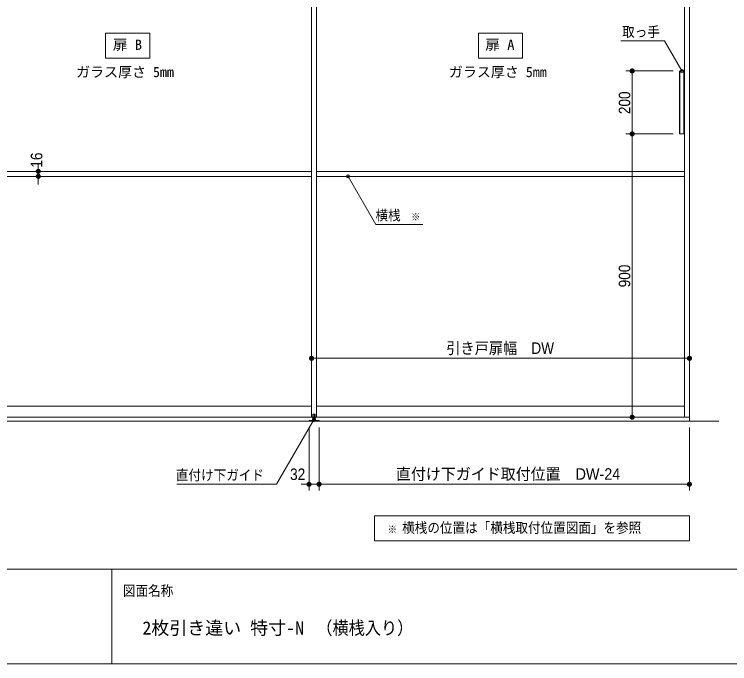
# Model space of a CAD drawing. Units: millimetres, scale not verified. Extents: x -6062 to 6062, y -3045 to 3045.
# Drawn here: x -4248 to -1976, y -2770 to -707 of the extents above; entities that cross this region are included whole.
import ezdxf
from ezdxf.enums import TextEntityAlignment as Align

# ---------------------------------------------------------------- set-up
doc = ezdxf.new("R2010")
doc.units = ezdxf.units.MM
doc.header["$LTSCALE"] = 20
for name, color, linetype, lineweight in [('0-0_2寸法-3', 7, 'Continuous', 9), ('0-1_3一般', 7, 'Continuous', 9), ('0-2_1図面枠', 7, 'Continuous', 9), ('0-3_2寸法-1', 7, 'Continuous', 9), ('0-4_0', 7, 'Continuous', 9), ('0-5_2寸法-2', 7, 'Continuous', 9)]:
    doc.layers.add(name, color=color, linetype=linetype, lineweight=lineweight)
doc.styles.add('ＭＳ ゴシック', font='')
doc.styles.add('ＭＳ Ｐゴシック', font='')
doc.styles.get('ＭＳ ゴシック').set_extended_font_data('MS Gothic')
doc.styles.get('ＭＳ Ｐゴシック').set_extended_font_data('MS PGothic')

# ---------------------------------------------------------------- blocks, each defined once
blk = doc.blocks.new('_Dot')
at = {"layer": '0-4_0'}
for p, q in [((-10, 0), (-20, 0)), ((9.78, 2), (-9.78, 2)), ((7.99, 6), (-7.99, 6)), ((9.16, -3.98), (-9.16, -3.98)), ((6, -7.98), (-6, -7.98))]:
    blk.add_line(p, q, dxfattribs=at)
for points in [[(10, 0), (9.92, 1.25), (9.69, 2.49), (9.3, 3.68), (8.76, 4.82), (8.09, 5.88), (7.29, 6.85), (6.37, 7.71), (5.36, 8.44), (4.26, 9.05), (3.09, 9.51), (1.87, 9.82), (0.63, 9.98), (-0.63, 9.98), (-1.87, 9.82), (-3.09, 9.51), (-4.26, 9.05), (-5.36, 8.44), (-6.37, 7.71), (-7.29, 6.85), (-8.09, 5.88), (-8.76, 4.82), (-9.3, 3.68), (-9.69, 2.49), (-9.92, 1.25), (-10, 0), (0, 0)], [(-10, 0), (-9.92, -1.25), (-9.69, -2.49), (-9.3, -3.68), (-8.76, -4.82), (-8.09, -5.88), (-7.29, -6.85), (-6.37, -7.71), (-5.36, -8.44), (-4.26, -9.05), (-3.09, -9.51), (-1.87, -9.82), (-0.63, -9.98), (0.63, -9.98), (1.87, -9.82), (3.09, -9.51), (4.26, -9.05), (5.36, -8.44), (6.37, -7.71), (7.29, -6.85), (8.09, -5.88), (8.76, -4.82), (9.3, -3.68), (9.69, -2.49), (9.92, -1.25), (10, 0), (0, 0)]]:
    blk.add_lwpolyline(points, close=True, dxfattribs=at)
blk = doc.blocks.new('グループ-71')
at = {"layer": '0-1_3一般'}
for p, q in [((-6320, 7000), (-6320, -40000)), ((-55696.5, -40000), (-4456.5, -40000))]:
    blk.add_line(p, q, dxfattribs=at)
blk = doc.blocks.new('グループ-72')
at = {"layer": '0-1_3一般'}
for p, q in [((-30320, 6100), (-30320, -39740)), ((-30000, 6100), (-30000, -39740)), ((-30000, -39740), (-30000, 6100)), ((-6640, 6100), (-6640, -39740)), ((-6320, 6100), (-6320, -39740)), ((-6958, -17740), (-6958, -21740)), ((-6918, -21740), (-6918, -17740)), ((-6678, -21740), (-6678, -17740)), ((-30320, -24120), (-53680, -24120)), ((-30320, -24440), (-53680, -24440)), ((-6640, -24120), (-30000, -24120)), ((-6640, -24440), (-30000, -24440)), ((-53680, -39040), (-30320, -39040)), ((-30000, -39040), (-6640, -39040)), ((-30160, -40027.8), (-30160, -39520)), ((-30000, -39740), (-54000, -39740)), ((-30480, -39942), (-30060, -39942)), ((-6320, -39740), (-30320, -39740)), ((-30260, -39862), (-30200, -39862)), ((-30260, -39922), (-30260, -39862)), ((-30060, -39922), (-30260, -39922)), ((-30235, -39560), (-30235, -39800)), ((-30235, -39800), (-30085, -39800)), ((-30234, -39800), (-30234, -39862)), ((-30086, -39800), (-30234, -39800)), ((-30095, -39550), (-30225, -39550)), ((-30200, -39862), (-30120, -39862)), ((-30120, -39862), (-30060, -39862)), ((-30086, -39800), (-30086, -39862)), ((-30085, -39800), (-30085, -39560)), ((-30060, -39922), (-30060, -39862)), ((-30060, -39942), (-30060, -39922))]:
    blk.add_line(p, q, dxfattribs=at)
for points in [[(-30320, -39740), (-30320, 6100), (-6320, 6100)], [(-6958, -21740), (-6638, -21740), (-6638, -17740)], [(-29840, -40000), (-30480, -40000), (-30480, -39942)], [(-30060, -39922), (-30260, -39922), (-30260, -39942)], [(-30060, -39942), (-29840, -39942), (-29840, -40000)]]:
    blk.add_lwpolyline(points, dxfattribs=at)
for centre, start, end in [((-30225, -39560), 90, 180), ((-30095, -39560), 0, 90)]:
    blk.add_arc(centre, 10, start, end, dxfattribs=at)
blk = doc.blocks.new('グループ-73')
at = {"layer": '0-1_3一般'}
for name in ['グループ-71', 'グループ-72']:
    blk.add_blockref(name, (0, 0), dxfattribs=at)
blk = doc.blocks.new('グループ-82')
at = {"layer": '0-2_1図面枠'}
for p, q in [((-80000, -49400), (80000, -49400)), ((-43000, -49400), (-43000, -55400))]:
    blk.add_line(p, q, dxfattribs=at)
blk.add_lwpolyline([(-80000, 55400), (80000, 55400), (80000, -55400), (-80000, -55400)], close=True, dxfattribs=at)
blk = doc.blocks.new('図面枠')
at = {"layer": '0-2_1図面枠'}
blk.add_blockref('グループ-82', (0, 0), dxfattribs=at)
at = {"layer": '0-2_1図面枠', "style": 'ＭＳ ゴシック', "width": 0.9}
blk.add_text('図面名称', height=650.9, dxfattribs=at).set_placement((-42300.1, -51283.9), align=Align.BOTTOM_LEFT)

msp = doc.modelspace()

# ---------------------------------------------------------------- linework, layer by layer
at = {"layer": '0-0_2寸法-3'}
for p, q in [((-2122.31, -886.01), (-2132.09, -886.01)), ((-2127.03, -882.01), (-2127.37, -882.01)), ((-2127.03, -882.01), (-2127.37, -882.01)), ((-2123.2, -890.01), (-2131.2, -890.01)), ((-3182.61, -1221.01), (-3192.39, -1221.01)), ((-3183.5, -1225.01), (-3191.5, -1225.01)), ((-3187.33, -1217.01), (-3187.67, -1217.01)), ((-3187.33, -1217.01), (-3187.67, -1217.01)), ((-3290.61, -1992.11), (-3300.39, -1992.11)), ((-3291.5, -1996.11), (-3299.5, -1996.11)), ((-3295.33, -1988.11), (-3295.67, -1988.11)), ((-3295.33, -1988.11), (-3295.67, -1988.11))]:
    msp.add_line(p, q, dxfattribs=at)
for points in [[(-3957.5, -767), (-3817.5, -767), (-3817.5, -847), (-3957.5, -847)], [(-2773.5, -767), (-2633.5, -767), (-2633.5, -847), (-2773.5, -847)], [(-3103.5, -2300), (-2103.5, -2300), (-2103.5, -2380), (-3103.5, -2380)]]:
    msp.add_lwpolyline(points, close=True, dxfattribs=at)
for points in [[(-2127.2, -887), (-2182.44, -791.33), (-2320.96, -791.33)], [(-2950.16, -1374.84), (-3099.26, -1374.84), (-3187.5, -1222)], [(-3295.5, -1993.1), (-3414.95, -2200), (-3730.97, -2200)]]:
    msp.add_lwpolyline(points, dxfattribs=at)
for centre in [(-2127.2, -887), (-2127.2, -887), (-3187.5, -1222), (-3187.5, -1222), (-3295.5, -1993.1), (-3295.5, -1993.1)]:
    msp.add_circle(centre, 5.01, dxfattribs=at)
at = {"layer": '0-3_2寸法-1'}
for p, q in [((-2155.2, -887), (-2305.2, -887)), ((-2285.2, -1074.29), (-2285.2, -899.71)), ((-2155.4, -1087), (-2305.2, -1087)), ((-2155.4, -1087), (-2305.2, -1087)), ((-2285.2, -1099.71), (-2285.2, -1974.29)), ((-3303.5, -1780), (-3303.3, -1780)), ((-2103.5, -1780), (-2103.3, -1780)), ((-3290.79, -1800), (-2116.21, -1800)), ((-2155.2, -1987), (-2305.2, -1987)), ((-3279.5, -2020), (-3279.5, -2220)), ((-2103.5, -2020), (-2103.5, -2220)), ((-2116.21, -2200), (-3266.79, -2200))]:
    msp.add_line(p, q, dxfattribs=at)
at = {"layer": '0-5_2寸法-2'}
for p, q in [((-4171.5, -1193.29), (-4171.5, -1180.58)), ((-4171.5, -1206), (-4171.5, -1222)), ((-4151.5, -1206), (-4151.3, -1206)), ((-4151.5, -1222), (-4151.3, -1222)), ((-4171.5, -1234.71), (-4171.5, -1247.42)), ((-3311.5, -2020), (-3311.5, -2220)), ((-3279.5, -2020), (-3279.5, -2220)), ((-3324.21, -2200), (-3336.92, -2200)), ((-3311.5, -2200), (-3279.5, -2200)), ((-3266.79, -2200), (-3254.08, -2200))]:
    msp.add_line(p, q, dxfattribs=at)

# ---------------------------------------------------------------- block references
at = {"layer": '0-1_3一般', "xscale": 0.05, "yscale": 0.05}
msp.add_blockref('グループ-73', (-1787.5, 0), dxfattribs=at)
at = {"layer": '0-2_1図面枠', "xscale": 0.05, "yscale": 0.05}
msp.add_blockref('図面枠', (-1787.5, 0), dxfattribs=at)
at = {"layer": '0-3_2寸法-1', "xscale": 0.6356201, "yscale": 0.6356201}
for p, rotation in [((-2285.2, -887), 90), ((-2285.2, -1087), 270), ((-2285.2, -1087), 90), ((-3303.5, -1800), 180), ((-2285.2, -1987), 270), ((-3279.5, -2200), 180)]:
    msp.add_blockref('_Dot', p, dxfattribs=dict(at, rotation=rotation))
for p in [(-2103.5, -1800), (-2103.5, -2200)]:
    msp.add_blockref('_Dot', p, dxfattribs=at)
at = {"layer": '0-5_2寸法-2', "xscale": 0.6356201, "yscale": 0.6356201}
for p, rotation in [((-4171.5, -1206), 270), ((-4171.5, -1222), 90), ((-3279.5, -2200), 180)]:
    msp.add_blockref('_Dot', p, dxfattribs=dict(at, rotation=rotation))
msp.add_blockref('_Dot', (-3311.5, -2200), dxfattribs=at)

# ---------------------------------------------------------------- texts
at = {"layer": '0-0_2寸法-3', "style": 'ＭＳ ゴシック'}
for s, height, width, p in [('取っ手', 32.55, 0.9, (-2317.1, -788.94)), ('扉 B', 32.55, 1.05, (-3934.86, -829.87)), ('扉 A', 32.55, 1.05, (-2752.01, -829.87)), ('横桟', 32.55, 0.9, (-3100.61, -1371.66)), ('※', 23.31, 0.9, (-2987.26, -1369.88)), ('直付け下ガイド', 32.55, 0.9, (-3734.42, -2196.83)), ('横桟の位置は「横桟取付位置図面」を参照', 32.55, 0.9, (-3015.68, -2364.03)), ('※', 23.31, 0.9, (-3061.52, -2362.25))]:
    msp.add_text(s, height=height, dxfattribs=dict(at, width=width)).set_placement(p, align=Align.BOTTOM_LEFT)
for p in [(-4051.29, -916.45), (-2867.29, -916.45)]:
    msp.add_text('ガラス厚さ 5mm', height=32.55, dxfattribs=at).set_placement(p, align=Align.BOTTOM_LEFT)
at = {"layer": '0-2_1図面枠', "style": 'ＭＳ ゴシック'}
msp.add_text('2枚引き違い 特寸-N', height=41.84, dxfattribs=at).set_placement((-3840.72, -2689.89), align=Align.BOTTOM_LEFT)
at = {"layer": '0-2_1図面枠', "style": 'ＭＳ ゴシック', "width": 0.9}
msp.add_text('（横桟入り）', height=41.84, dxfattribs=at).set_placement((-3288.43, -2689.89), align=Align.BOTTOM_LEFT)
at = {"layer": '0-3_2寸法-1', "style": 'ＭＳ Ｐゴシック', "width": 0.9}
for s, p in [('200', (-2280.24, -1024.28)), ('900', (-2280.24, -1574.38))]:
    msp.add_text(s, height=36.66, rotation=90, dxfattribs=at).set_placement(p, align=Align.BOTTOM_LEFT)
at = {"layer": '0-3_2寸法-1', "style": 'ＭＳ Ｐゴシック'}
for s, width, p in [('引き戸扉幅\u3000DW', 0.9, (-2875.66, -1797.07)), ('直付け下ガイド取付位置\u3000DW-24', 0.95, (-3035.58, -2196.79))]:
    msp.add_text(s, height=36.69, dxfattribs=dict(at, width=width)).set_placement(p, align=Align.BOTTOM_LEFT)
at = {"layer": '0-5_2寸法-2', "style": 'ＭＳ Ｐゴシック', "width": 0.9}
msp.add_text('16', height=36.66, rotation=90, dxfattribs=at).set_placement((-4147.53, -1194.33), align=Align.BOTTOM_LEFT)
msp.add_text('32', height=36.66, dxfattribs=at).set_placement((-3371.59, -2197.52), align=Align.BOTTOM_LEFT)

doc.saveas('drawing.dxf')
